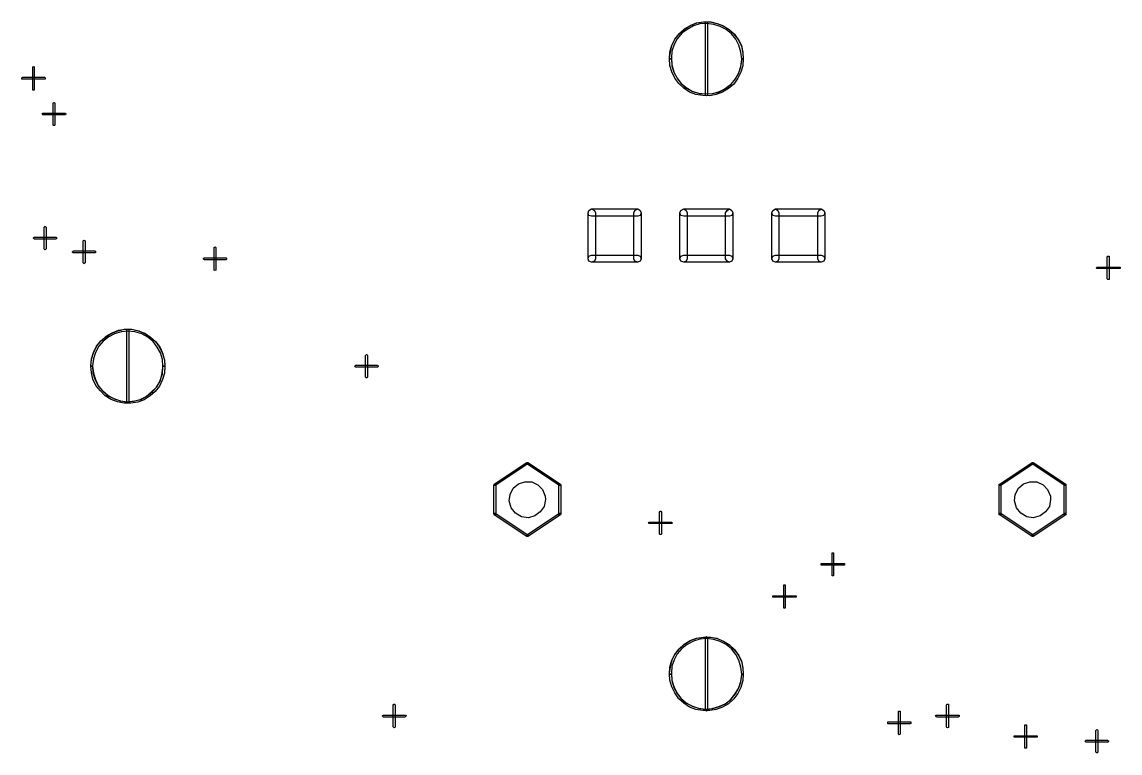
# Model space of a CAD drawing. Header units: millimetres. Extents: x 0 to 1189, y 35 to 806.
# Drawn here: x 590.3 to 646, y 484.7 to 521.8 of the extents above; entities that cross this region are included whole.
import ezdxf

# ---------------------------------------------------------------- set-up
doc = ezdxf.new("R2010")
doc.units = ezdxf.units.MM
doc.layers.add('Pen 1', color=7, linetype='Continuous')

msp = doc.modelspace()

# ---------------------------------------------------------------- linework, layer by layer
at = {"layer": 'Pen 1', "color": 7, "lineweight": 30}
for points in [[(623.125, 519.875), (623.15, 520.225), (623.25, 520.575), (623.4, 520.875), (623.625, 521.15), (623.875, 521.375), (624.175, 521.575), (624.5, 521.7), (624.85, 521.75), (625.2, 521.75), (625.525, 521.675), (625.85, 521.55), (626.15, 521.375), (626.4, 521.125), (626.625, 520.85), (626.775, 520.55), (626.85, 520.2), (626.875, 519.875), (626.8, 519.875), (626.75, 520.225), (626.65, 520.575), (626.5, 520.875), (626.275, 521.15), (626, 521.375), (625.7, 521.525), (625.375, 521.625), (625.025, 521.675), (624.675, 521.65), (624.35, 521.55), (624.025, 521.375), (623.75, 521.175), (623.525, 520.9), (623.375, 520.6), (623.25, 520.275), (623.225, 519.925), (623.225, 519.875), (623.125, 519.875)], [(626.875, 519.875), (626.85, 519.525), (626.75, 519.2), (626.6, 518.9), (626.4, 518.6), (626.125, 518.375), (625.825, 518.2), (625.5, 518.075), (625.175, 518), (624.825, 518.025), (624.475, 518.075), (624.15, 518.2), (623.85, 518.4), (623.6, 518.625), (623.4, 518.9), (623.25, 519.225), (623.15, 519.55), (623.125, 519.9), (623.175, 520.25), (623.275, 520.6), (623.425, 520.9), (623.65, 521.175), (623.9, 521.4), (624.2, 521.575), (624.525, 521.7), (624.875, 521.75), (625.225, 521.75), (625.55, 521.675), (625.875, 521.55), (626.175, 521.35), (626.425, 521.125), (626.625, 520.825), (626.775, 520.525), (626.85, 520.175), (626.875, 519.875)], [(626.8, 519.875), (626.75, 520.225), (626.65, 520.575), (626.5, 520.875), (626.275, 521.15), (626, 521.375), (625.7, 521.525), (625.375, 521.625), (625.025, 521.675), (624.675, 521.65), (624.35, 521.55), (624.025, 521.375), (623.75, 521.175), (623.525, 520.9), (623.375, 520.6), (623.25, 520.275), (623.225, 519.925), (623.25, 519.575), (623.35, 519.225), (623.5, 518.925), (623.7, 518.65), (623.975, 518.425), (624.275, 518.25), (624.6, 518.15), (624.95, 518.1), (625.3, 518.125), (625.625, 518.2), (625.95, 518.375), (626.225, 518.575), (626.45, 518.825), (626.625, 519.125), (626.75, 519.475), (626.8, 519.8), (626.8, 519.875)], [(624.95, 521.725), (624.975, 521.75), (625, 521.75), (625.05, 521.75), (625.05, 521.725), (625.05, 518.05), (625.05, 518.025), (625, 518), (624.975, 518.025), (624.95, 518.05), (624.95, 521.725)], [(624.95, 521.725), (624.975, 521.75), (625, 521.75), (625.05, 521.75), (625.05, 521.725), (625.05, 518.05), (625.05, 518.025), (625, 518), (624.975, 518.025), (624.95, 518.05), (624.95, 521.725)], [(590.85, 519.45), (590.85, 519.475), (590.9, 519.5), (590.925, 519.475), (590.925, 519.45), (590.925, 518.35), (590.925, 518.3), (590.9, 518.3), (590.85, 518.3), (590.85, 518.35), (590.85, 519.45)], [(590.85, 519.45), (590.85, 519.475), (590.9, 519.5), (590.925, 519.475), (590.925, 519.45), (590.925, 518.35), (590.925, 518.3), (590.9, 518.3), (590.85, 518.3), (590.85, 518.35), (590.85, 519.45)], [(623.225, 519.875), (623.25, 519.525), (623.35, 519.2), (623.525, 518.9), (623.725, 518.625), (624, 518.4), (624.3, 518.225), (624.65, 518.125), (625, 518.1), (625.325, 518.125), (625.675, 518.225), (625.975, 518.375), (626.25, 518.6), (626.475, 518.875), (626.65, 519.175), (626.75, 519.5), (626.8, 519.85), (626.8, 519.875), (626.875, 519.875), (626.85, 519.525), (626.75, 519.2), (626.6, 518.9), (626.4, 518.6), (626.125, 518.375), (625.825, 518.2), (625.5, 518.075), (625.175, 518), (624.825, 518.025), (624.475, 518.075), (624.15, 518.2), (623.85, 518.4), (623.6, 518.625), (623.4, 518.9), (623.25, 519.225), (623.15, 519.55), (623.125, 519.875), (623.225, 519.875)], [(590.35, 518.85), (590.3, 518.85), (590.3, 518.9), (590.3, 518.925), (590.35, 518.95), (591.45, 518.95), (591.475, 518.925), (591.475, 518.9), (591.475, 518.85), (591.45, 518.85), (590.35, 518.85)], [(590.35, 518.85), (590.3, 518.85), (590.3, 518.9), (590.3, 518.925), (590.35, 518.95), (591.45, 518.95), (591.475, 518.925), (591.475, 518.9), (591.475, 518.85), (591.45, 518.85), (590.35, 518.85)], [(591.875, 517.625), (591.9, 517.675), (591.925, 517.675), (591.95, 517.675), (591.975, 517.625), (591.975, 516.525), (591.95, 516.5), (591.925, 516.5), (591.9, 516.5), (591.875, 516.525), (591.875, 517.625)], [(591.875, 517.625), (591.9, 517.675), (591.925, 517.675), (591.95, 517.675), (591.975, 517.625), (591.975, 516.525), (591.95, 516.5), (591.925, 516.5), (591.9, 516.5), (591.875, 516.525), (591.875, 517.625)], [(591.375, 517.05), (591.35, 517.05), (591.325, 517.075), (591.35, 517.125), (591.375, 517.125), (592.475, 517.125), (592.5, 517.125), (592.525, 517.075), (592.5, 517.05), (592.475, 517.05), (591.375, 517.05)], [(591.375, 517.05), (591.35, 517.05), (591.325, 517.075), (591.35, 517.125), (591.375, 517.125), (592.475, 517.125), (592.5, 517.125), (592.525, 517.075), (592.5, 517.05), (592.475, 517.05), (591.375, 517.05)], [(621.525, 512.275), (621.65, 512.2), (621.7, 512.075), (621.65, 511.95), (621.525, 511.9), (619.175, 511.9), (619.05, 511.95), (619, 512.075), (619.05, 512.2), (619.175, 512.275), (621.525, 512.275)], [(621.525, 512.275), (621.65, 512.2), (621.7, 512.075), (621.65, 511.95), (621.525, 511.9), (619.175, 511.9), (619.05, 511.95), (619, 512.075), (619.05, 512.2), (619.175, 512.275), (621.525, 512.275)], [(619, 512.075), (619.05, 512.2), (619.175, 512.275), (619.325, 512.2), (619.375, 512.075), (619.375, 509.75), (619.325, 509.625), (619.175, 509.575), (619.05, 509.625), (619, 509.75), (619, 512.075)], [(619, 512.075), (619.05, 512.2), (619.175, 512.275), (619.325, 512.2), (619.375, 512.075), (619.375, 509.75), (619.325, 509.625), (619.175, 509.575), (619.05, 509.625), (619, 509.75), (619, 512.075)], [(621.525, 512.275), (621.65, 512.2), (621.7, 512.075), (621.65, 511.95), (621.525, 511.9), (619.175, 511.9), (619.05, 511.95), (619, 512.075), (619.05, 512.2), (619.175, 512.275), (621.525, 512.275)], [(621.525, 512.275), (621.65, 512.2), (621.7, 512.075), (621.65, 511.95), (621.525, 511.9), (619.175, 511.9), (619.05, 511.95), (619, 512.075), (619.05, 512.2), (619.175, 512.275), (621.525, 512.275)], [(619, 512.075), (619.05, 512.2), (619.175, 512.275), (619.325, 512.2), (619.375, 512.075), (619.375, 509.75), (619.325, 509.625), (619.175, 509.575), (619.05, 509.625), (619, 509.75), (619, 512.075)], [(619, 512.075), (619.05, 512.2), (619.175, 512.275), (619.325, 512.2), (619.375, 512.075), (619.375, 509.75), (619.325, 509.625), (619.175, 509.575), (619.05, 509.625), (619, 509.75), (619, 512.075)], [(621.525, 512.275), (621.65, 512.2), (621.7, 512.075), (621.65, 511.95), (621.525, 511.9), (619.175, 511.9), (619.05, 511.95), (619, 512.075), (619.05, 512.2), (619.175, 512.275), (621.525, 512.275)], [(621.525, 512.275), (621.65, 512.2), (621.7, 512.075), (621.65, 511.95), (621.525, 511.9), (619.175, 511.9), (619.05, 511.95), (619, 512.075), (619.05, 512.2), (619.175, 512.275), (621.525, 512.275)], [(619, 512.075), (619.05, 512.2), (619.175, 512.275), (619.325, 512.2), (619.375, 512.075), (619.375, 509.75), (619.325, 509.625), (619.175, 509.575), (619.05, 509.625), (619, 509.75), (619, 512.075)], [(619, 512.075), (619.05, 512.2), (619.175, 512.275), (619.325, 512.2), (619.375, 512.075), (619.375, 509.75), (619.325, 509.625), (619.175, 509.575), (619.05, 509.625), (619, 509.75), (619, 512.075)], [(621.525, 512.275), (621.65, 512.2), (621.7, 512.075), (621.65, 511.95), (621.525, 511.9), (619.175, 511.9), (619.05, 511.95), (619, 512.075), (619.05, 512.2), (619.175, 512.275), (621.525, 512.275)], [(621.525, 512.275), (621.65, 512.2), (621.7, 512.075), (621.65, 511.95), (621.525, 511.9), (619.175, 511.9), (619.05, 511.95), (619, 512.075), (619.05, 512.2), (619.175, 512.275), (621.525, 512.275)], [(619, 512.075), (619.05, 512.2), (619.175, 512.275), (619.325, 512.2), (619.375, 512.075), (619.375, 509.75), (619.325, 509.625), (619.175, 509.575), (619.05, 509.625), (619, 509.75), (619, 512.075)], [(619, 512.075), (619.05, 512.2), (619.175, 512.275), (619.325, 512.2), (619.375, 512.075), (619.375, 509.75), (619.325, 509.625), (619.175, 509.575), (619.05, 509.625), (619, 509.75), (619, 512.075)], [(621.525, 512.275), (621.65, 512.2), (621.7, 512.075), (621.65, 511.95), (621.525, 511.9), (619.175, 511.9), (619.05, 511.95), (619, 512.075), (619.05, 512.2), (619.175, 512.275), (621.525, 512.275)], [(621.525, 512.275), (621.65, 512.2), (621.7, 512.075), (621.65, 511.95), (621.525, 511.9), (619.175, 511.9), (619.05, 511.95), (619, 512.075), (619.05, 512.2), (619.175, 512.275), (621.525, 512.275)], [(619, 512.075), (619.05, 512.2), (619.175, 512.275), (619.325, 512.2), (619.375, 512.075), (619.375, 509.75), (619.325, 509.625), (619.175, 509.575), (619.05, 509.625), (619, 509.75), (619, 512.075)], [(619, 512.075), (619.05, 512.2), (619.175, 512.275), (619.325, 512.2), (619.375, 512.075), (619.375, 509.75), (619.325, 509.625), (619.175, 509.575), (619.05, 509.625), (619, 509.75), (619, 512.075)], [(621.7, 509.75), (621.65, 509.625), (621.525, 509.575), (621.375, 509.625), (621.325, 509.75), (621.325, 512.075), (621.375, 512.2), (621.525, 512.275), (621.65, 512.2), (621.7, 512.075), (621.7, 509.75)], [(621.7, 509.75), (621.65, 509.625), (621.525, 509.575), (621.375, 509.625), (621.325, 509.75), (621.325, 512.075), (621.375, 512.2), (621.525, 512.275), (621.65, 512.2), (621.7, 512.075), (621.7, 509.75)], [(621.7, 509.75), (621.65, 509.625), (621.525, 509.575), (621.375, 509.625), (621.325, 509.75), (621.325, 512.075), (621.375, 512.2), (621.525, 512.275), (621.65, 512.2), (621.7, 512.075), (621.7, 509.75)], [(621.7, 509.75), (621.65, 509.625), (621.525, 509.575), (621.375, 509.625), (621.325, 509.75), (621.325, 512.075), (621.375, 512.2), (621.525, 512.275), (621.65, 512.2), (621.7, 512.075), (621.7, 509.75)], [(621.7, 509.75), (621.65, 509.625), (621.525, 509.575), (621.375, 509.625), (621.325, 509.75), (621.325, 512.075), (621.375, 512.2), (621.525, 512.275), (621.65, 512.2), (621.7, 512.075), (621.7, 509.75)], [(621.7, 509.75), (621.65, 509.625), (621.525, 509.575), (621.375, 509.625), (621.325, 509.75), (621.325, 512.075), (621.375, 512.2), (621.525, 512.275), (621.65, 512.2), (621.7, 512.075), (621.7, 509.75)], [(621.7, 509.75), (621.65, 509.625), (621.525, 509.575), (621.375, 509.625), (621.325, 509.75), (621.325, 512.075), (621.375, 512.2), (621.525, 512.275), (621.65, 512.2), (621.7, 512.075), (621.7, 509.75)], [(621.7, 509.75), (621.65, 509.625), (621.525, 509.575), (621.375, 509.625), (621.325, 509.75), (621.325, 512.075), (621.375, 512.2), (621.525, 512.275), (621.65, 512.2), (621.7, 512.075), (621.7, 509.75)], [(621.7, 509.75), (621.65, 509.625), (621.525, 509.575), (621.375, 509.625), (621.325, 509.75), (621.325, 512.075), (621.375, 512.2), (621.525, 512.275), (621.65, 512.2), (621.7, 512.075), (621.7, 509.75)], [(621.7, 509.75), (621.65, 509.625), (621.525, 509.575), (621.375, 509.625), (621.325, 509.75), (621.325, 512.075), (621.375, 512.2), (621.525, 512.275), (621.65, 512.2), (621.7, 512.075), (621.7, 509.75)], [(626.175, 512.275), (626.3, 512.2), (626.35, 512.075), (626.3, 511.95), (626.175, 511.9), (623.85, 511.9), (623.7, 511.95), (623.65, 512.075), (623.7, 512.2), (623.85, 512.275), (626.175, 512.275)], [(626.175, 512.275), (626.3, 512.2), (626.35, 512.075), (626.3, 511.95), (626.175, 511.9), (623.85, 511.9), (623.7, 511.95), (623.65, 512.075), (623.7, 512.2), (623.85, 512.275), (626.175, 512.275)], [(623.65, 512.075), (623.7, 512.2), (623.85, 512.275), (623.975, 512.2), (624.025, 512.075), (624.025, 509.75), (623.975, 509.625), (623.85, 509.575), (623.7, 509.625), (623.65, 509.75), (623.65, 512.075)], [(623.65, 512.075), (623.7, 512.2), (623.85, 512.275), (623.975, 512.2), (624.025, 512.075), (624.025, 509.75), (623.975, 509.625), (623.85, 509.575), (623.7, 509.625), (623.65, 509.75), (623.65, 512.075)], [(626.175, 512.275), (626.3, 512.2), (626.35, 512.075), (626.3, 511.95), (626.175, 511.9), (623.85, 511.9), (623.7, 511.95), (623.65, 512.075), (623.7, 512.2), (623.85, 512.275), (626.175, 512.275)], [(626.175, 512.275), (626.3, 512.2), (626.35, 512.075), (626.3, 511.95), (626.175, 511.9), (623.85, 511.9), (623.7, 511.95), (623.65, 512.075), (623.7, 512.2), (623.85, 512.275), (626.175, 512.275)], [(623.65, 512.075), (623.7, 512.2), (623.85, 512.275), (623.975, 512.2), (624.025, 512.075), (624.025, 509.75), (623.975, 509.625), (623.85, 509.575), (623.7, 509.625), (623.65, 509.75), (623.65, 512.075)], [(623.65, 512.075), (623.7, 512.2), (623.85, 512.275), (623.975, 512.2), (624.025, 512.075), (624.025, 509.75), (623.975, 509.625), (623.85, 509.575), (623.7, 509.625), (623.65, 509.75), (623.65, 512.075)], [(626.175, 512.275), (626.3, 512.2), (626.35, 512.075), (626.3, 511.95), (626.175, 511.9), (623.85, 511.9), (623.7, 511.95), (623.65, 512.075), (623.7, 512.2), (623.85, 512.275), (626.175, 512.275)], [(626.175, 512.275), (626.3, 512.2), (626.35, 512.075), (626.3, 511.95), (626.175, 511.9), (623.85, 511.9), (623.7, 511.95), (623.65, 512.075), (623.7, 512.2), (623.85, 512.275), (626.175, 512.275)], [(623.65, 512.075), (623.7, 512.2), (623.85, 512.275), (623.975, 512.2), (624.025, 512.075), (624.025, 509.75), (623.975, 509.625), (623.85, 509.575), (623.7, 509.625), (623.65, 509.75), (623.65, 512.075)], [(623.65, 512.075), (623.7, 512.2), (623.85, 512.275), (623.975, 512.2), (624.025, 512.075), (624.025, 509.75), (623.975, 509.625), (623.85, 509.575), (623.7, 509.625), (623.65, 509.75), (623.65, 512.075)], [(626.175, 512.275), (626.3, 512.2), (626.35, 512.075), (626.3, 511.95), (626.175, 511.9), (623.85, 511.9), (623.7, 511.95), (623.65, 512.075), (623.7, 512.2), (623.85, 512.275), (626.175, 512.275)], [(626.175, 512.275), (626.3, 512.2), (626.35, 512.075), (626.3, 511.95), (626.175, 511.9), (623.85, 511.9), (623.7, 511.95), (623.65, 512.075), (623.7, 512.2), (623.85, 512.275), (626.175, 512.275)], [(623.65, 512.075), (623.7, 512.2), (623.85, 512.275), (623.975, 512.2), (624.025, 512.075), (624.025, 509.75), (623.975, 509.625), (623.85, 509.575), (623.7, 509.625), (623.65, 509.75), (623.65, 512.075)], [(623.65, 512.075), (623.7, 512.2), (623.85, 512.275), (623.975, 512.2), (624.025, 512.075), (624.025, 509.75), (623.975, 509.625), (623.85, 509.575), (623.7, 509.625), (623.65, 509.75), (623.65, 512.075)], [(626.175, 512.275), (626.3, 512.2), (626.35, 512.075), (626.3, 511.95), (626.175, 511.9), (623.85, 511.9), (623.7, 511.95), (623.65, 512.075), (623.7, 512.2), (623.85, 512.275), (626.175, 512.275)], [(626.175, 512.275), (626.3, 512.2), (626.35, 512.075), (626.3, 511.95), (626.175, 511.9), (623.85, 511.9), (623.7, 511.95), (623.65, 512.075), (623.7, 512.2), (623.85, 512.275), (626.175, 512.275)], [(623.65, 512.075), (623.7, 512.2), (623.85, 512.275), (623.975, 512.2), (624.025, 512.075), (624.025, 509.75), (623.975, 509.625), (623.85, 509.575), (623.7, 509.625), (623.65, 509.75), (623.65, 512.075)], [(623.65, 512.075), (623.7, 512.2), (623.85, 512.275), (623.975, 512.2), (624.025, 512.075), (624.025, 509.75), (623.975, 509.625), (623.85, 509.575), (623.7, 509.625), (623.65, 509.75), (623.65, 512.075)], [(626.35, 509.75), (626.3, 509.625), (626.175, 509.575), (626.05, 509.625), (625.975, 509.75), (625.975, 512.075), (626.05, 512.2), (626.175, 512.275), (626.3, 512.2), (626.35, 512.075), (626.35, 509.75)], [(626.35, 509.75), (626.3, 509.625), (626.175, 509.575), (626.05, 509.625), (625.975, 509.75), (625.975, 512.075), (626.05, 512.2), (626.175, 512.275), (626.3, 512.2), (626.35, 512.075), (626.35, 509.75)], [(626.35, 509.75), (626.3, 509.625), (626.175, 509.575), (626.05, 509.625), (625.975, 509.75), (625.975, 512.075), (626.05, 512.2), (626.175, 512.275), (626.3, 512.2), (626.35, 512.075), (626.35, 509.75)], [(626.35, 509.75), (626.3, 509.625), (626.175, 509.575), (626.05, 509.625), (625.975, 509.75), (625.975, 512.075), (626.05, 512.2), (626.175, 512.275), (626.3, 512.2), (626.35, 512.075), (626.35, 509.75)], [(626.35, 509.75), (626.3, 509.625), (626.175, 509.575), (626.05, 509.625), (625.975, 509.75), (625.975, 512.075), (626.05, 512.2), (626.175, 512.275), (626.3, 512.2), (626.35, 512.075), (626.35, 509.75)], [(626.35, 509.75), (626.3, 509.625), (626.175, 509.575), (626.05, 509.625), (625.975, 509.75), (625.975, 512.075), (626.05, 512.2), (626.175, 512.275), (626.3, 512.2), (626.35, 512.075), (626.35, 509.75)], [(626.35, 509.75), (626.3, 509.625), (626.175, 509.575), (626.05, 509.625), (625.975, 509.75), (625.975, 512.075), (626.05, 512.2), (626.175, 512.275), (626.3, 512.2), (626.35, 512.075), (626.35, 509.75)], [(626.35, 509.75), (626.3, 509.625), (626.175, 509.575), (626.05, 509.625), (625.975, 509.75), (625.975, 512.075), (626.05, 512.2), (626.175, 512.275), (626.3, 512.2), (626.35, 512.075), (626.35, 509.75)], [(626.35, 509.75), (626.3, 509.625), (626.175, 509.575), (626.05, 509.625), (625.975, 509.75), (625.975, 512.075), (626.05, 512.2), (626.175, 512.275), (626.3, 512.2), (626.35, 512.075), (626.35, 509.75)], [(626.35, 509.75), (626.3, 509.625), (626.175, 509.575), (626.05, 509.625), (625.975, 509.75), (625.975, 512.075), (626.05, 512.2), (626.175, 512.275), (626.3, 512.2), (626.35, 512.075), (626.35, 509.75)], [(630.825, 512.275), (630.95, 512.2), (631, 512.075), (630.95, 511.95), (630.825, 511.9), (628.5, 511.9), (628.375, 511.95), (628.325, 512.075), (628.375, 512.2), (628.5, 512.275), (630.825, 512.275)], [(630.825, 512.275), (630.95, 512.2), (631, 512.075), (630.95, 511.95), (630.825, 511.9), (628.5, 511.9), (628.375, 511.95), (628.325, 512.075), (628.375, 512.2), (628.5, 512.275), (630.825, 512.275)], [(628.325, 512.075), (628.375, 512.2), (628.5, 512.275), (628.625, 512.2), (628.675, 512.075), (628.675, 509.75), (628.625, 509.625), (628.5, 509.575), (628.375, 509.625), (628.325, 509.75), (628.325, 512.075)], [(628.325, 512.075), (628.375, 512.2), (628.5, 512.275), (628.625, 512.2), (628.675, 512.075), (628.675, 509.75), (628.625, 509.625), (628.5, 509.575), (628.375, 509.625), (628.325, 509.75), (628.325, 512.075)], [(630.825, 512.275), (630.95, 512.2), (631, 512.075), (630.95, 511.95), (630.825, 511.9), (628.5, 511.9), (628.375, 511.95), (628.325, 512.075), (628.375, 512.2), (628.5, 512.275), (630.825, 512.275)], [(630.825, 512.275), (630.95, 512.2), (631, 512.075), (630.95, 511.95), (630.825, 511.9), (628.5, 511.9), (628.375, 511.95), (628.325, 512.075), (628.375, 512.2), (628.5, 512.275), (630.825, 512.275)], [(628.325, 512.075), (628.375, 512.2), (628.5, 512.275), (628.625, 512.2), (628.675, 512.075), (628.675, 509.75), (628.625, 509.625), (628.5, 509.575), (628.375, 509.625), (628.325, 509.75), (628.325, 512.075)], [(628.325, 512.075), (628.375, 512.2), (628.5, 512.275), (628.625, 512.2), (628.675, 512.075), (628.675, 509.75), (628.625, 509.625), (628.5, 509.575), (628.375, 509.625), (628.325, 509.75), (628.325, 512.075)], [(630.825, 512.275), (630.95, 512.2), (631, 512.075), (630.95, 511.95), (630.825, 511.9), (628.5, 511.9), (628.375, 511.95), (628.325, 512.075), (628.375, 512.2), (628.5, 512.275), (630.825, 512.275)], [(630.825, 512.275), (630.95, 512.2), (631, 512.075), (630.95, 511.95), (630.825, 511.9), (628.5, 511.9), (628.375, 511.95), (628.325, 512.075), (628.375, 512.2), (628.5, 512.275), (630.825, 512.275)], [(628.325, 512.075), (628.375, 512.2), (628.5, 512.275), (628.625, 512.2), (628.675, 512.075), (628.675, 509.75), (628.625, 509.625), (628.5, 509.575), (628.375, 509.625), (628.325, 509.75), (628.325, 512.075)], [(628.325, 512.075), (628.375, 512.2), (628.5, 512.275), (628.625, 512.2), (628.675, 512.075), (628.675, 509.75), (628.625, 509.625), (628.5, 509.575), (628.375, 509.625), (628.325, 509.75), (628.325, 512.075)], [(630.825, 512.275), (630.95, 512.2), (631, 512.075), (630.95, 511.95), (630.825, 511.9), (628.5, 511.9), (628.375, 511.95), (628.325, 512.075), (628.375, 512.2), (628.5, 512.275), (630.825, 512.275)], [(630.825, 512.275), (630.95, 512.2), (631, 512.075), (630.95, 511.95), (630.825, 511.9), (628.5, 511.9), (628.375, 511.95), (628.325, 512.075), (628.375, 512.2), (628.5, 512.275), (630.825, 512.275)], [(628.325, 512.075), (628.375, 512.2), (628.5, 512.275), (628.625, 512.2), (628.675, 512.075), (628.675, 509.75), (628.625, 509.625), (628.5, 509.575), (628.375, 509.625), (628.325, 509.75), (628.325, 512.075)], [(628.325, 512.075), (628.375, 512.2), (628.5, 512.275), (628.625, 512.2), (628.675, 512.075), (628.675, 509.75), (628.625, 509.625), (628.5, 509.575), (628.375, 509.625), (628.325, 509.75), (628.325, 512.075)], [(630.825, 512.275), (630.95, 512.2), (631, 512.075), (630.95, 511.95), (630.825, 511.9), (628.5, 511.9), (628.375, 511.95), (628.325, 512.075), (628.375, 512.2), (628.5, 512.275), (630.825, 512.275)], [(630.825, 512.275), (630.95, 512.2), (631, 512.075), (630.95, 511.95), (630.825, 511.9), (628.5, 511.9), (628.375, 511.95), (628.325, 512.075), (628.375, 512.2), (628.5, 512.275), (630.825, 512.275)], [(628.325, 512.075), (628.375, 512.2), (628.5, 512.275), (628.625, 512.2), (628.675, 512.075), (628.675, 509.75), (628.625, 509.625), (628.5, 509.575), (628.375, 509.625), (628.325, 509.75), (628.325, 512.075)], [(628.325, 512.075), (628.375, 512.2), (628.5, 512.275), (628.625, 512.2), (628.675, 512.075), (628.675, 509.75), (628.625, 509.625), (628.5, 509.575), (628.375, 509.625), (628.325, 509.75), (628.325, 512.075)], [(631, 509.75), (630.95, 509.625), (630.825, 509.575), (630.7, 509.625), (630.65, 509.75), (630.65, 512.075), (630.7, 512.2), (630.825, 512.275), (630.95, 512.2), (631, 512.075), (631, 509.75)], [(631, 509.75), (630.95, 509.625), (630.825, 509.575), (630.7, 509.625), (630.65, 509.75), (630.65, 512.075), (630.7, 512.2), (630.825, 512.275), (630.95, 512.2), (631, 512.075), (631, 509.75)], [(631, 509.75), (630.95, 509.625), (630.825, 509.575), (630.7, 509.625), (630.65, 509.75), (630.65, 512.075), (630.7, 512.2), (630.825, 512.275), (630.95, 512.2), (631, 512.075), (631, 509.75)], [(631, 509.75), (630.95, 509.625), (630.825, 509.575), (630.7, 509.625), (630.65, 509.75), (630.65, 512.075), (630.7, 512.2), (630.825, 512.275), (630.95, 512.2), (631, 512.075), (631, 509.75)], [(631, 509.75), (630.95, 509.625), (630.825, 509.575), (630.7, 509.625), (630.65, 509.75), (630.65, 512.075), (630.7, 512.2), (630.825, 512.275), (630.95, 512.2), (631, 512.075), (631, 509.75)], [(631, 509.75), (630.95, 509.625), (630.825, 509.575), (630.7, 509.625), (630.65, 509.75), (630.65, 512.075), (630.7, 512.2), (630.825, 512.275), (630.95, 512.2), (631, 512.075), (631, 509.75)], [(631, 509.75), (630.95, 509.625), (630.825, 509.575), (630.7, 509.625), (630.65, 509.75), (630.65, 512.075), (630.7, 512.2), (630.825, 512.275), (630.95, 512.2), (631, 512.075), (631, 509.75)], [(631, 509.75), (630.95, 509.625), (630.825, 509.575), (630.7, 509.625), (630.65, 509.75), (630.65, 512.075), (630.7, 512.2), (630.825, 512.275), (630.95, 512.2), (631, 512.075), (631, 509.75)], [(631, 509.75), (630.95, 509.625), (630.825, 509.575), (630.7, 509.625), (630.65, 509.75), (630.65, 512.075), (630.7, 512.2), (630.825, 512.275), (630.95, 512.2), (631, 512.075), (631, 509.75)], [(631, 509.75), (630.95, 509.625), (630.825, 509.575), (630.7, 509.625), (630.65, 509.75), (630.65, 512.075), (630.7, 512.2), (630.825, 512.275), (630.95, 512.2), (631, 512.075), (631, 509.75)], [(591.425, 511.35), (591.45, 511.375), (591.475, 511.4), (591.5, 511.375), (591.525, 511.35), (591.525, 510.25), (591.5, 510.225), (591.475, 510.2), (591.45, 510.225), (591.425, 510.25), (591.425, 511.35)], [(591.425, 511.35), (591.45, 511.375), (591.475, 511.4), (591.5, 511.375), (591.525, 511.35), (591.525, 510.25), (591.5, 510.225), (591.475, 510.2), (591.45, 510.225), (591.425, 510.25), (591.425, 511.35)], [(590.925, 510.75), (590.9, 510.775), (590.875, 510.8), (590.9, 510.825), (590.925, 510.85), (592.025, 510.85), (592.05, 510.825), (592.075, 510.8), (592.05, 510.775), (592.025, 510.75), (590.925, 510.75)], [(590.925, 510.75), (590.9, 510.775), (590.875, 510.8), (590.9, 510.825), (590.925, 510.85), (592.025, 510.85), (592.05, 510.825), (592.075, 510.8), (592.05, 510.775), (592.025, 510.75), (590.925, 510.75)], [(593.4, 510.65), (593.425, 510.675), (593.45, 510.7), (593.475, 510.675), (593.5, 510.65), (593.5, 509.55), (593.475, 509.525), (593.45, 509.5), (593.425, 509.525), (593.4, 509.55), (593.4, 510.65)], [(593.4, 510.65), (593.425, 510.675), (593.45, 510.7), (593.475, 510.675), (593.5, 510.65), (593.5, 509.55), (593.475, 509.525), (593.45, 509.5), (593.425, 509.525), (593.4, 509.55), (593.4, 510.65)], [(592.9, 510.05), (592.875, 510.075), (592.85, 510.1), (592.875, 510.125), (592.9, 510.15), (594, 510.15), (594.025, 510.125), (594.05, 510.1), (594.025, 510.075), (594, 510.05), (592.9, 510.05)], [(592.9, 510.05), (592.875, 510.075), (592.85, 510.1), (592.875, 510.125), (592.9, 510.15), (594, 510.15), (594.025, 510.125), (594.05, 510.1), (594.025, 510.075), (594, 510.05), (592.9, 510.05)], [(600.05, 510.3), (600.05, 510.325), (600.1, 510.35), (600.125, 510.325), (600.125, 510.3), (600.125, 509.2), (600.125, 509.175), (600.1, 509.15), (600.05, 509.175), (600.05, 509.2), (600.05, 510.3)], [(600.05, 510.3), (600.05, 510.325), (600.1, 510.35), (600.125, 510.325), (600.125, 510.3), (600.125, 509.2), (600.125, 509.175), (600.1, 509.15), (600.05, 509.175), (600.05, 509.2), (600.05, 510.3)], [(599.55, 509.7), (599.5, 509.725), (599.5, 509.75), (599.5, 509.775), (599.55, 509.8), (600.65, 509.8), (600.675, 509.775), (600.675, 509.75), (600.675, 509.725), (600.65, 509.7), (599.55, 509.7)], [(599.55, 509.7), (599.5, 509.725), (599.5, 509.75), (599.5, 509.775), (599.55, 509.8), (600.65, 509.8), (600.675, 509.775), (600.675, 509.75), (600.675, 509.725), (600.65, 509.7), (599.55, 509.7)], [(619.175, 509.575), (619.05, 509.625), (619, 509.75), (619.05, 509.875), (619.175, 509.925), (621.525, 509.925), (621.65, 509.875), (621.7, 509.75), (621.65, 509.625), (621.525, 509.575), (619.175, 509.575)], [(619.175, 509.575), (619.05, 509.625), (619, 509.75), (619.05, 509.875), (619.175, 509.925), (621.525, 509.925), (621.65, 509.875), (621.7, 509.75), (621.65, 509.625), (621.525, 509.575), (619.175, 509.575)], [(619.175, 509.575), (619.05, 509.625), (619, 509.75), (619.05, 509.875), (619.175, 509.925), (621.525, 509.925), (621.65, 509.875), (621.7, 509.75), (621.65, 509.625), (621.525, 509.575), (619.175, 509.575)], [(619.175, 509.575), (619.05, 509.625), (619, 509.75), (619.05, 509.875), (619.175, 509.925), (621.525, 509.925), (621.65, 509.875), (621.7, 509.75), (621.65, 509.625), (621.525, 509.575), (619.175, 509.575)], [(619.175, 509.575), (619.05, 509.625), (619, 509.75), (619.05, 509.875), (619.175, 509.925), (621.525, 509.925), (621.65, 509.875), (621.7, 509.75), (621.65, 509.625), (621.525, 509.575), (619.175, 509.575)], [(619.175, 509.575), (619.05, 509.625), (619, 509.75), (619.05, 509.875), (619.175, 509.925), (621.525, 509.925), (621.65, 509.875), (621.7, 509.75), (621.65, 509.625), (621.525, 509.575), (619.175, 509.575)], [(619.175, 509.575), (619.05, 509.625), (619, 509.75), (619.05, 509.875), (619.175, 509.925), (621.525, 509.925), (621.65, 509.875), (621.7, 509.75), (621.65, 509.625), (621.525, 509.575), (619.175, 509.575)], [(619.175, 509.575), (619.05, 509.625), (619, 509.75), (619.05, 509.875), (619.175, 509.925), (621.525, 509.925), (621.65, 509.875), (621.7, 509.75), (621.65, 509.625), (621.525, 509.575), (619.175, 509.575)], [(619.175, 509.575), (619.05, 509.625), (619, 509.75), (619.05, 509.875), (619.175, 509.925), (621.525, 509.925), (621.65, 509.875), (621.7, 509.75), (621.65, 509.625), (621.525, 509.575), (619.175, 509.575)], [(619.175, 509.575), (619.05, 509.625), (619, 509.75), (619.05, 509.875), (619.175, 509.925), (621.525, 509.925), (621.65, 509.875), (621.7, 509.75), (621.65, 509.625), (621.525, 509.575), (619.175, 509.575)], [(623.85, 509.575), (623.7, 509.625), (623.65, 509.75), (623.7, 509.875), (623.85, 509.925), (626.175, 509.925), (626.3, 509.875), (626.35, 509.75), (626.3, 509.625), (626.175, 509.575), (623.85, 509.575)], [(623.85, 509.575), (623.7, 509.625), (623.65, 509.75), (623.7, 509.875), (623.85, 509.925), (626.175, 509.925), (626.3, 509.875), (626.35, 509.75), (626.3, 509.625), (626.175, 509.575), (623.85, 509.575)], [(623.85, 509.575), (623.7, 509.625), (623.65, 509.75), (623.7, 509.875), (623.85, 509.925), (626.175, 509.925), (626.3, 509.875), (626.35, 509.75), (626.3, 509.625), (626.175, 509.575), (623.85, 509.575)], [(623.85, 509.575), (623.7, 509.625), (623.65, 509.75), (623.7, 509.875), (623.85, 509.925), (626.175, 509.925), (626.3, 509.875), (626.35, 509.75), (626.3, 509.625), (626.175, 509.575), (623.85, 509.575)], [(623.85, 509.575), (623.7, 509.625), (623.65, 509.75), (623.7, 509.875), (623.85, 509.925), (626.175, 509.925), (626.3, 509.875), (626.35, 509.75), (626.3, 509.625), (626.175, 509.575), (623.85, 509.575)], [(623.85, 509.575), (623.7, 509.625), (623.65, 509.75), (623.7, 509.875), (623.85, 509.925), (626.175, 509.925), (626.3, 509.875), (626.35, 509.75), (626.3, 509.625), (626.175, 509.575), (623.85, 509.575)], [(623.85, 509.575), (623.7, 509.625), (623.65, 509.75), (623.7, 509.875), (623.85, 509.925), (626.175, 509.925), (626.3, 509.875), (626.35, 509.75), (626.3, 509.625), (626.175, 509.575), (623.85, 509.575)], [(623.85, 509.575), (623.7, 509.625), (623.65, 509.75), (623.7, 509.875), (623.85, 509.925), (626.175, 509.925), (626.3, 509.875), (626.35, 509.75), (626.3, 509.625), (626.175, 509.575), (623.85, 509.575)], [(623.85, 509.575), (623.7, 509.625), (623.65, 509.75), (623.7, 509.875), (623.85, 509.925), (626.175, 509.925), (626.3, 509.875), (626.35, 509.75), (626.3, 509.625), (626.175, 509.575), (623.85, 509.575)], [(623.85, 509.575), (623.7, 509.625), (623.65, 509.75), (623.7, 509.875), (623.85, 509.925), (626.175, 509.925), (626.3, 509.875), (626.35, 509.75), (626.3, 509.625), (626.175, 509.575), (623.85, 509.575)], [(628.5, 509.575), (628.375, 509.625), (628.325, 509.75), (628.375, 509.875), (628.5, 509.925), (630.825, 509.925), (630.95, 509.875), (631, 509.75), (630.95, 509.625), (630.825, 509.575), (628.5, 509.575)], [(628.5, 509.575), (628.375, 509.625), (628.325, 509.75), (628.375, 509.875), (628.5, 509.925), (630.825, 509.925), (630.95, 509.875), (631, 509.75), (630.95, 509.625), (630.825, 509.575), (628.5, 509.575)], [(628.5, 509.575), (628.375, 509.625), (628.325, 509.75), (628.375, 509.875), (628.5, 509.925), (630.825, 509.925), (630.95, 509.875), (631, 509.75), (630.95, 509.625), (630.825, 509.575), (628.5, 509.575)], [(628.5, 509.575), (628.375, 509.625), (628.325, 509.75), (628.375, 509.875), (628.5, 509.925), (630.825, 509.925), (630.95, 509.875), (631, 509.75), (630.95, 509.625), (630.825, 509.575), (628.5, 509.575)], [(628.5, 509.575), (628.375, 509.625), (628.325, 509.75), (628.375, 509.875), (628.5, 509.925), (630.825, 509.925), (630.95, 509.875), (631, 509.75), (630.95, 509.625), (630.825, 509.575), (628.5, 509.575)], [(628.5, 509.575), (628.375, 509.625), (628.325, 509.75), (628.375, 509.875), (628.5, 509.925), (630.825, 509.925), (630.95, 509.875), (631, 509.75), (630.95, 509.625), (630.825, 509.575), (628.5, 509.575)], [(628.5, 509.575), (628.375, 509.625), (628.325, 509.75), (628.375, 509.875), (628.5, 509.925), (630.825, 509.925), (630.95, 509.875), (631, 509.75), (630.95, 509.625), (630.825, 509.575), (628.5, 509.575)], [(628.5, 509.575), (628.375, 509.625), (628.325, 509.75), (628.375, 509.875), (628.5, 509.925), (630.825, 509.925), (630.95, 509.875), (631, 509.75), (630.95, 509.625), (630.825, 509.575), (628.5, 509.575)], [(628.5, 509.575), (628.375, 509.625), (628.325, 509.75), (628.375, 509.875), (628.5, 509.925), (630.825, 509.925), (630.95, 509.875), (631, 509.75), (630.95, 509.625), (630.825, 509.575), (628.5, 509.575)], [(628.5, 509.575), (628.375, 509.625), (628.325, 509.75), (628.375, 509.875), (628.5, 509.925), (630.825, 509.925), (630.95, 509.875), (631, 509.75), (630.95, 509.625), (630.825, 509.575), (628.5, 509.575)], [(645.325, 509.825), (645.35, 509.875), (645.375, 509.875), (645.425, 509.875), (645.425, 509.825), (645.425, 508.725), (645.425, 508.7), (645.375, 508.7), (645.35, 508.7), (645.325, 508.725), (645.325, 509.825)], [(645.325, 509.825), (645.35, 509.875), (645.375, 509.875), (645.425, 509.875), (645.425, 509.825), (645.425, 508.725), (645.425, 508.7), (645.375, 508.7), (645.35, 508.7), (645.325, 508.725), (645.325, 509.825)], [(644.825, 509.25), (644.8, 509.25), (644.775, 509.275), (644.8, 509.325), (644.825, 509.325), (645.925, 509.325), (645.975, 509.325), (645.975, 509.275), (645.975, 509.25), (645.925, 509.25), (644.825, 509.25)], [(644.825, 509.25), (644.8, 509.25), (644.775, 509.275), (644.8, 509.325), (644.825, 509.325), (645.925, 509.325), (645.975, 509.325), (645.975, 509.275), (645.975, 509.25), (645.925, 509.25), (644.825, 509.25)], [(593.8, 504.3), (593.825, 504.65), (593.925, 504.975), (594.075, 505.3), (594.275, 505.575), (594.55, 505.8), (594.85, 505.975), (595.175, 506.1), (595.5, 506.175), (595.85, 506.175), (596.2, 506.1), (596.525, 505.975), (596.825, 505.775), (597.075, 505.55), (597.275, 505.275), (597.425, 504.95), (597.525, 504.625), (597.55, 504.3), (597.45, 504.3), (597.425, 504.65), (597.325, 504.975), (597.15, 505.275), (596.95, 505.55), (596.675, 505.775), (596.375, 505.95), (596.025, 506.05), (595.675, 506.075), (595.35, 506.05), (595, 505.95), (594.7, 505.8), (594.425, 505.575), (594.2, 505.325), (594.025, 505), (593.925, 504.675), (593.875, 504.325), (593.875, 504.3), (593.8, 504.3)], [(597.55, 504.3), (597.525, 503.95), (597.425, 503.625), (597.275, 503.3), (597.05, 503.025), (596.8, 502.8), (596.5, 502.6), (596.175, 502.475), (595.825, 502.425), (595.475, 502.425), (595.15, 502.5), (594.825, 502.625), (594.525, 502.8), (594.275, 503.05), (594.05, 503.325), (593.9, 503.65), (593.825, 503.975), (593.8, 504.325), (593.825, 504.675), (593.925, 505), (594.075, 505.325), (594.3, 505.575), (594.575, 505.825), (594.875, 506), (595.2, 506.125), (595.525, 506.175), (595.875, 506.175), (596.225, 506.1), (596.55, 505.95), (596.825, 505.775), (597.1, 505.525), (597.3, 505.25), (597.45, 504.925), (597.525, 504.6), (597.55, 504.3)], [(595.625, 506.125), (595.625, 506.175), (595.675, 506.175), (595.7, 506.175), (595.725, 506.125), (595.725, 502.475), (595.7, 502.425), (595.675, 502.425), (595.625, 502.425), (595.625, 502.475), (595.625, 506.125)], [(595.625, 506.125), (595.625, 506.175), (595.675, 506.175), (595.7, 506.175), (595.725, 506.125), (595.725, 502.475), (595.7, 502.425), (595.675, 502.425), (595.625, 502.425), (595.625, 502.475), (595.625, 506.125)], [(597.45, 504.3), (597.425, 504.65), (597.325, 504.975), (597.15, 505.275), (596.95, 505.55), (596.675, 505.775), (596.375, 505.95), (596.025, 506.05), (595.675, 506.075), (595.35, 506.05), (595, 505.95), (594.7, 505.8), (594.425, 505.575), (594.2, 505.325), (594.025, 505), (593.925, 504.675), (593.875, 504.325), (593.9, 503.975), (594, 503.65), (594.15, 503.35), (594.375, 503.075), (594.625, 502.825), (594.95, 502.675), (595.275, 502.55), (595.625, 502.5), (595.95, 502.525), (596.3, 502.625), (596.6, 502.775), (596.875, 503), (597.125, 503.25), (597.3, 503.55), (597.4, 503.875), (597.45, 504.225), (597.45, 504.3)], [(607.725, 504.85), (607.75, 504.875), (607.775, 504.9), (607.8, 504.875), (607.825, 504.85), (607.825, 503.75), (607.8, 503.725), (607.775, 503.7), (607.75, 503.725), (607.725, 503.75), (607.725, 504.85)], [(607.725, 504.85), (607.75, 504.875), (607.775, 504.9), (607.8, 504.875), (607.825, 504.85), (607.825, 503.75), (607.8, 503.725), (607.775, 503.7), (607.75, 503.725), (607.725, 503.75), (607.725, 504.85)], [(593.875, 504.3), (593.925, 503.95), (594.025, 503.625), (594.175, 503.3), (594.4, 503.05), (594.675, 502.825), (594.975, 502.65), (595.3, 502.55), (595.65, 502.5), (596, 502.55), (596.325, 502.625), (596.65, 502.8), (596.925, 503.025), (597.15, 503.275), (597.3, 503.575), (597.425, 503.925), (597.45, 504.25), (597.45, 504.3), (597.55, 504.3), (597.525, 503.95), (597.425, 503.625), (597.275, 503.3), (597.05, 503.025), (596.8, 502.8), (596.5, 502.6), (596.175, 502.475), (595.825, 502.425), (595.475, 502.425), (595.15, 502.5), (594.825, 502.625), (594.525, 502.8), (594.275, 503.05), (594.05, 503.325), (593.9, 503.65), (593.825, 503.975), (593.8, 504.3), (593.875, 504.3)], [(607.225, 504.25), (607.2, 504.275), (607.175, 504.3), (607.2, 504.325), (607.225, 504.35), (608.325, 504.35), (608.35, 504.325), (608.375, 504.3), (608.35, 504.275), (608.325, 504.25), (607.225, 504.25)], [(607.225, 504.25), (607.2, 504.275), (607.175, 504.3), (607.2, 504.325), (607.225, 504.35), (608.325, 504.35), (608.35, 504.325), (608.375, 504.3), (608.35, 504.275), (608.325, 504.25), (607.225, 504.25)], [(615.9, 499.425), (615.925, 499.425), (615.95, 499.4), (615.975, 499.375), (615.95, 499.35), (614.3, 498.25), (614.275, 498.25), (614.225, 498.25), (614.225, 498.3), (614.25, 498.325), (615.9, 499.425)], [(615.9, 499.425), (615.925, 499.425), (615.95, 499.4), (615.975, 499.375), (615.95, 499.35), (614.3, 498.25), (614.275, 498.25), (614.225, 498.25), (614.225, 498.3), (614.25, 498.325), (615.9, 499.425)], [(617.6, 498.325), (617.625, 498.3), (617.6, 498.25), (617.575, 498.25), (617.55, 498.25), (615.9, 499.35), (615.875, 499.375), (615.875, 499.4), (615.925, 499.425), (615.95, 499.425), (617.6, 498.325)], [(617.6, 498.325), (617.625, 498.3), (617.6, 498.25), (617.575, 498.25), (617.55, 498.25), (615.9, 499.35), (615.875, 499.375), (615.875, 499.4), (615.925, 499.425), (615.95, 499.425), (617.6, 498.325)], [(641.525, 499.425), (641.55, 499.425), (641.575, 499.4), (641.575, 499.375), (641.575, 499.35), (639.925, 498.25), (639.875, 498.25), (639.85, 498.25), (639.85, 498.3), (639.875, 498.325), (641.525, 499.425)], [(641.525, 499.425), (641.55, 499.425), (641.575, 499.4), (641.575, 499.375), (641.575, 499.35), (639.925, 498.25), (639.875, 498.25), (639.85, 498.25), (639.85, 498.3), (639.875, 498.325), (641.525, 499.425)], [(643.225, 498.325), (643.225, 498.3), (643.225, 498.25), (643.2, 498.25), (643.175, 498.25), (641.525, 499.35), (641.5, 499.375), (641.5, 499.4), (641.525, 499.425), (641.575, 499.425), (643.225, 498.325)], [(643.225, 498.325), (643.225, 498.3), (643.225, 498.25), (643.2, 498.25), (643.175, 498.25), (641.525, 499.35), (641.5, 499.375), (641.5, 499.4), (641.525, 499.425), (641.575, 499.425), (643.225, 498.325)], [(614.225, 498.275), (614.25, 498.325), (614.275, 498.325), (614.3, 498.325), (614.325, 498.275), (614.325, 496.825), (614.3, 496.775), (614.275, 496.775), (614.25, 496.775), (614.225, 496.825), (614.225, 498.275)], [(614.225, 498.275), (614.25, 498.325), (614.275, 498.325), (614.3, 498.325), (614.325, 498.275), (614.325, 496.825), (614.3, 496.775), (614.275, 496.775), (614.25, 496.775), (614.225, 496.825), (614.225, 498.275)], [(616.85, 497.55), (616.775, 497.2), (616.575, 496.925), (616.3, 496.725), (615.975, 496.625), (615.625, 496.675), (615.325, 496.85), (615.1, 497.125), (615, 497.475), (615.05, 497.8), (615.2, 498.125), (615.475, 498.35), (615.8, 498.45), (616.15, 498.45), (616.45, 498.3), (616.7, 498.05), (616.825, 497.725), (616.85, 497.55)], [(616.85, 497.55), (616.775, 497.2), (616.575, 496.925), (616.3, 496.725), (615.975, 496.625), (615.625, 496.675), (615.325, 496.85), (615.1, 497.125), (615, 497.475), (615.05, 497.8), (615.2, 498.125), (615.475, 498.35), (615.8, 498.45), (616.15, 498.45), (616.45, 498.3), (616.7, 498.05), (616.825, 497.725), (616.85, 497.55)], [(617.625, 496.825), (617.6, 496.775), (617.575, 496.775), (617.55, 496.775), (617.525, 496.825), (617.525, 498.275), (617.55, 498.325), (617.575, 498.325), (617.6, 498.325), (617.625, 498.275), (617.625, 496.825)], [(617.625, 496.825), (617.6, 496.775), (617.575, 496.775), (617.55, 496.775), (617.525, 496.825), (617.525, 498.275), (617.55, 498.325), (617.575, 498.325), (617.6, 498.325), (617.625, 498.275), (617.625, 496.825)], [(639.85, 498.275), (639.85, 498.325), (639.9, 498.325), (639.925, 498.325), (639.925, 498.275), (639.925, 496.825), (639.925, 496.775), (639.9, 496.775), (639.85, 496.775), (639.85, 496.825), (639.85, 498.275)], [(639.85, 498.275), (639.85, 498.325), (639.9, 498.325), (639.925, 498.325), (639.925, 498.275), (639.925, 496.825), (639.925, 496.775), (639.9, 496.775), (639.85, 496.775), (639.85, 496.825), (639.85, 498.275)], [(642.45, 497.55), (642.4, 497.2), (642.2, 496.925), (641.925, 496.725), (641.575, 496.625), (641.25, 496.675), (640.95, 496.85), (640.725, 497.125), (640.625, 497.475), (640.65, 497.8), (640.825, 498.125), (641.075, 498.35), (641.4, 498.45), (641.75, 498.45), (642.075, 498.3), (642.3, 498.05), (642.45, 497.725), (642.45, 497.55)], [(642.45, 497.55), (642.4, 497.2), (642.2, 496.925), (641.925, 496.725), (641.575, 496.625), (641.25, 496.675), (640.95, 496.85), (640.725, 497.125), (640.625, 497.475), (640.65, 497.8), (640.825, 498.125), (641.075, 498.35), (641.4, 498.45), (641.75, 498.45), (642.075, 498.3), (642.3, 498.05), (642.45, 497.725), (642.45, 497.55)], [(643.225, 496.825), (643.225, 496.775), (643.2, 496.775), (643.15, 496.775), (643.15, 496.825), (643.15, 498.275), (643.15, 498.325), (643.2, 498.325), (643.225, 498.325), (643.225, 498.275), (643.225, 496.825)], [(643.225, 496.825), (643.225, 496.775), (643.2, 496.775), (643.15, 496.775), (643.15, 496.825), (643.15, 498.275), (643.15, 498.325), (643.2, 498.325), (643.225, 498.325), (643.225, 498.275), (643.225, 496.825)], [(614.25, 496.775), (614.225, 496.8), (614.225, 496.85), (614.275, 496.85), (614.3, 496.85), (615.95, 495.75), (615.975, 495.725), (615.95, 495.7), (615.925, 495.675), (615.9, 495.675), (614.25, 496.775)], [(614.25, 496.775), (614.225, 496.8), (614.225, 496.85), (614.275, 496.85), (614.3, 496.85), (615.95, 495.75), (615.975, 495.725), (615.95, 495.7), (615.925, 495.675), (615.9, 495.675), (614.25, 496.775)], [(615.95, 495.675), (615.925, 495.675), (615.875, 495.7), (615.875, 495.725), (615.9, 495.75), (617.55, 496.85), (617.575, 496.85), (617.6, 496.85), (617.625, 496.8), (617.6, 496.775), (615.95, 495.675)], [(615.95, 495.675), (615.925, 495.675), (615.875, 495.7), (615.875, 495.725), (615.9, 495.75), (617.55, 496.85), (617.575, 496.85), (617.6, 496.85), (617.625, 496.8), (617.6, 496.775), (615.95, 495.675)], [(622.625, 496.9), (622.65, 496.95), (622.675, 496.95), (622.7, 496.95), (622.725, 496.9), (622.725, 495.8), (622.7, 495.775), (622.675, 495.775), (622.65, 495.775), (622.625, 495.8), (622.625, 496.9)], [(622.625, 496.9), (622.65, 496.95), (622.675, 496.95), (622.7, 496.95), (622.725, 496.9), (622.725, 495.8), (622.7, 495.775), (622.675, 495.775), (622.65, 495.775), (622.625, 495.8), (622.625, 496.9)], [(639.875, 496.775), (639.85, 496.8), (639.85, 496.85), (639.875, 496.85), (639.925, 496.85), (641.575, 495.75), (641.575, 495.725), (641.575, 495.7), (641.55, 495.675), (641.525, 495.675), (639.875, 496.775)], [(639.875, 496.775), (639.85, 496.8), (639.85, 496.85), (639.875, 496.85), (639.925, 496.85), (641.575, 495.75), (641.575, 495.725), (641.575, 495.7), (641.55, 495.675), (641.525, 495.675), (639.875, 496.775)], [(641.575, 495.675), (641.525, 495.675), (641.5, 495.7), (641.5, 495.725), (641.525, 495.75), (643.175, 496.85), (643.2, 496.85), (643.225, 496.85), (643.225, 496.8), (643.225, 496.775), (641.575, 495.675)], [(641.575, 495.675), (641.525, 495.675), (641.5, 495.7), (641.5, 495.725), (641.525, 495.75), (643.175, 496.85), (643.2, 496.85), (643.225, 496.85), (643.225, 496.8), (643.225, 496.775), (641.575, 495.675)], [(622.125, 496.325), (622.1, 496.325), (622.075, 496.35), (622.1, 496.4), (622.125, 496.4), (623.225, 496.4), (623.25, 496.4), (623.275, 496.35), (623.25, 496.325), (623.225, 496.325), (622.125, 496.325)], [(622.125, 496.325), (622.1, 496.325), (622.075, 496.35), (622.1, 496.4), (622.125, 496.4), (623.225, 496.4), (623.25, 496.4), (623.275, 496.35), (623.25, 496.325), (623.225, 496.325), (622.125, 496.325)], [(631.375, 494.825), (631.375, 494.85), (631.4, 494.85), (631.45, 494.85), (631.45, 494.825), (631.45, 493.725), (631.45, 493.675), (631.4, 493.675), (631.375, 493.675), (631.375, 493.725), (631.375, 494.825)], [(631.375, 494.825), (631.375, 494.85), (631.4, 494.85), (631.45, 494.85), (631.45, 494.825), (631.45, 493.725), (631.45, 493.675), (631.4, 493.675), (631.375, 493.675), (631.375, 493.725), (631.375, 494.825)], [(630.85, 494.225), (630.825, 494.225), (630.825, 494.275), (630.825, 494.3), (630.85, 494.3), (631.95, 494.3), (632, 494.3), (632, 494.275), (632, 494.225), (631.95, 494.225), (630.85, 494.225)], [(630.85, 494.225), (630.825, 494.225), (630.825, 494.275), (630.825, 494.3), (630.85, 494.3), (631.95, 494.3), (632, 494.3), (632, 494.275), (632, 494.225), (631.95, 494.225), (630.85, 494.225)], [(628.925, 493.175), (628.925, 493.225), (628.975, 493.225), (629, 493.225), (629, 493.175), (629, 492.075), (629, 492.05), (628.975, 492.05), (628.925, 492.05), (628.925, 492.075), (628.925, 493.175)], [(628.925, 493.175), (628.925, 493.225), (628.975, 493.225), (629, 493.225), (629, 493.175), (629, 492.075), (629, 492.05), (628.975, 492.05), (628.925, 492.05), (628.925, 492.075), (628.925, 493.175)], [(628.425, 492.6), (628.375, 492.6), (628.375, 492.625), (628.375, 492.675), (628.425, 492.675), (629.525, 492.675), (629.55, 492.675), (629.55, 492.625), (629.55, 492.6), (629.525, 492.6), (628.425, 492.6)], [(628.425, 492.6), (628.375, 492.6), (628.375, 492.625), (628.375, 492.675), (628.425, 492.675), (629.525, 492.675), (629.55, 492.675), (629.55, 492.625), (629.55, 492.6), (629.525, 492.6), (628.425, 492.6)], [(623.125, 488.7), (623.15, 489.05), (623.25, 489.4), (623.4, 489.7), (623.625, 489.975), (623.875, 490.225), (624.175, 490.4), (624.5, 490.525), (624.85, 490.575), (625.2, 490.575), (625.525, 490.525), (625.85, 490.375), (626.15, 490.2), (626.4, 489.95), (626.625, 489.675), (626.775, 489.375), (626.85, 489.025), (626.875, 488.7), (626.8, 488.7), (626.75, 489.05), (626.65, 489.4), (626.5, 489.7), (626.275, 489.975), (626, 490.2), (625.7, 490.35), (625.375, 490.45), (625.025, 490.5), (624.675, 490.475), (624.35, 490.375), (624.025, 490.2), (623.75, 490), (623.525, 489.725), (623.375, 489.425), (623.25, 489.1), (623.225, 488.75), (623.225, 488.7), (623.125, 488.7)], [(626.875, 488.7), (626.85, 488.375), (626.75, 488.025), (626.6, 487.725), (626.4, 487.45), (626.125, 487.2), (625.825, 487.025), (625.5, 486.9), (625.175, 486.85), (624.825, 486.85), (624.475, 486.9), (624.15, 487.025), (623.85, 487.225), (623.6, 487.45), (623.4, 487.75), (623.25, 488.05), (623.15, 488.4), (623.125, 488.75), (623.175, 489.075), (623.275, 489.425), (623.425, 489.725), (623.65, 490), (623.9, 490.225), (624.2, 490.4), (624.525, 490.525), (624.875, 490.575), (625.225, 490.575), (625.55, 490.5), (625.875, 490.375), (626.175, 490.175), (626.425, 489.95), (626.625, 489.65), (626.775, 489.35), (626.85, 489), (626.875, 488.7)], [(626.8, 488.7), (626.75, 489.05), (626.65, 489.4), (626.5, 489.7), (626.275, 489.975), (626, 490.2), (625.7, 490.35), (625.375, 490.45), (625.025, 490.5), (624.675, 490.475), (624.35, 490.375), (624.025, 490.2), (623.75, 490), (623.525, 489.725), (623.375, 489.425), (623.25, 489.1), (623.225, 488.75), (623.25, 488.4), (623.35, 488.075), (623.5, 487.75), (623.7, 487.475), (623.975, 487.25), (624.275, 487.075), (624.6, 486.975), (624.95, 486.925), (625.3, 486.95), (625.625, 487.05), (625.95, 487.2), (626.225, 487.4), (626.45, 487.675), (626.625, 487.975), (626.75, 488.3), (626.8, 488.65), (626.8, 488.7)], [(624.95, 490.55), (624.975, 490.575), (625, 490.6), (625.05, 490.575), (625.05, 490.55), (625.05, 486.875), (625.05, 486.85), (625, 486.825), (624.975, 486.85), (624.95, 486.875), (624.95, 490.55)], [(624.95, 490.55), (624.975, 490.575), (625, 490.6), (625.05, 490.575), (625.05, 490.55), (625.05, 486.875), (625.05, 486.85), (625, 486.825), (624.975, 486.85), (624.95, 486.875), (624.95, 490.55)], [(623.225, 488.7), (623.25, 488.375), (623.35, 488.025), (623.525, 487.725), (623.725, 487.45), (624, 487.225), (624.3, 487.075), (624.65, 486.95), (625, 486.925), (625.325, 486.95), (625.675, 487.05), (625.975, 487.2), (626.25, 487.425), (626.475, 487.7), (626.65, 488), (626.75, 488.325), (626.8, 488.675), (626.8, 488.7), (626.875, 488.7), (626.85, 488.375), (626.75, 488.025), (626.6, 487.725), (626.4, 487.45), (626.125, 487.2), (625.825, 487.025), (625.5, 486.9), (625.175, 486.85), (624.825, 486.85), (624.475, 486.9), (624.15, 487.025), (623.85, 487.225), (623.6, 487.45), (623.4, 487.75), (623.25, 488.05), (623.15, 488.4), (623.125, 488.7), (623.225, 488.7)], [(609.125, 487.125), (609.15, 487.175), (609.175, 487.175), (609.2, 487.175), (609.225, 487.125), (609.225, 486.025), (609.2, 486), (609.175, 485.975), (609.15, 486), (609.125, 486.025), (609.125, 487.125)], [(609.125, 487.125), (609.15, 487.175), (609.175, 487.175), (609.2, 487.175), (609.225, 487.125), (609.225, 486.025), (609.2, 486), (609.175, 485.975), (609.15, 486), (609.125, 486.025), (609.125, 487.125)], [(637.175, 487.125), (637.2, 487.175), (637.225, 487.175), (637.275, 487.175), (637.275, 487.125), (637.275, 486.025), (637.275, 486), (637.225, 485.975), (637.2, 486), (637.175, 486.025), (637.175, 487.125)], [(637.175, 487.125), (637.2, 487.175), (637.225, 487.175), (637.275, 487.175), (637.275, 487.125), (637.275, 486.025), (637.275, 486), (637.225, 485.975), (637.2, 486), (637.175, 486.025), (637.175, 487.125)], [(608.625, 486.525), (608.6, 486.55), (608.575, 486.575), (608.6, 486.625), (608.625, 486.625), (609.725, 486.625), (609.75, 486.625), (609.775, 486.575), (609.75, 486.55), (609.725, 486.525), (608.625, 486.525)], [(608.625, 486.525), (608.6, 486.55), (608.575, 486.575), (608.6, 486.625), (608.625, 486.625), (609.725, 486.625), (609.75, 486.625), (609.775, 486.575), (609.75, 486.55), (609.725, 486.525), (608.625, 486.525)], [(634.75, 486.775), (634.75, 486.825), (634.775, 486.825), (634.825, 486.825), (634.825, 486.775), (634.825, 485.675), (634.825, 485.65), (634.775, 485.625), (634.75, 485.65), (634.75, 485.675), (634.75, 486.775)], [(634.75, 486.775), (634.75, 486.825), (634.775, 486.825), (634.825, 486.825), (634.825, 486.775), (634.825, 485.675), (634.825, 485.65), (634.775, 485.625), (634.75, 485.65), (634.75, 485.675), (634.75, 486.775)], [(636.675, 486.525), (636.65, 486.55), (636.625, 486.575), (636.65, 486.625), (636.675, 486.625), (637.775, 486.625), (637.825, 486.625), (637.825, 486.575), (637.825, 486.55), (637.775, 486.525), (636.675, 486.525)], [(636.675, 486.525), (636.65, 486.55), (636.625, 486.575), (636.65, 486.625), (636.675, 486.625), (637.775, 486.625), (637.825, 486.625), (637.825, 486.575), (637.825, 486.55), (637.775, 486.525), (636.675, 486.525)], [(634.225, 486.175), (634.2, 486.2), (634.2, 486.225), (634.2, 486.275), (634.225, 486.275), (635.325, 486.275), (635.375, 486.275), (635.375, 486.225), (635.375, 486.2), (635.325, 486.175), (634.225, 486.175)], [(634.225, 486.175), (634.2, 486.2), (634.2, 486.225), (634.2, 486.275), (634.225, 486.275), (635.325, 486.275), (635.375, 486.275), (635.375, 486.225), (635.375, 486.2), (635.325, 486.175), (634.225, 486.175)], [(641.15, 486.075), (641.15, 486.125), (641.2, 486.125), (641.225, 486.125), (641.225, 486.075), (641.225, 484.975), (641.225, 484.95), (641.2, 484.95), (641.15, 484.95), (641.15, 484.975), (641.15, 486.075)], [(641.15, 486.075), (641.15, 486.125), (641.2, 486.125), (641.225, 486.125), (641.225, 486.075), (641.225, 484.975), (641.225, 484.95), (641.2, 484.95), (641.15, 484.95), (641.15, 484.975), (641.15, 486.075)], [(640.65, 485.5), (640.6, 485.5), (640.6, 485.525), (640.6, 485.575), (640.65, 485.575), (641.75, 485.575), (641.775, 485.575), (641.775, 485.525), (641.775, 485.5), (641.75, 485.5), (640.65, 485.5)], [(640.65, 485.5), (640.6, 485.5), (640.6, 485.525), (640.6, 485.575), (640.65, 485.575), (641.75, 485.575), (641.775, 485.575), (641.775, 485.525), (641.775, 485.5), (641.75, 485.5), (640.65, 485.5)], [(644.75, 485.85), (644.775, 485.875), (644.8, 485.9), (644.825, 485.875), (644.85, 485.85), (644.85, 484.75), (644.825, 484.725), (644.8, 484.7), (644.775, 484.725), (644.75, 484.75), (644.75, 485.85)], [(644.75, 485.85), (644.775, 485.875), (644.8, 485.9), (644.825, 485.875), (644.85, 485.85), (644.85, 484.75), (644.825, 484.725), (644.8, 484.7), (644.775, 484.725), (644.75, 484.75), (644.75, 485.85)], [(644.25, 485.25), (644.225, 485.275), (644.2, 485.3), (644.225, 485.325), (644.25, 485.35), (645.35, 485.35), (645.375, 485.325), (645.4, 485.3), (645.375, 485.275), (645.35, 485.25), (644.25, 485.25)], [(644.25, 485.25), (644.225, 485.275), (644.2, 485.3), (644.225, 485.325), (644.25, 485.35), (645.35, 485.35), (645.375, 485.325), (645.4, 485.3), (645.375, 485.275), (645.35, 485.25), (644.25, 485.25)]]:
    msp.add_lwpolyline(points, dxfattribs=at)

doc.saveas('drawing.dxf')
